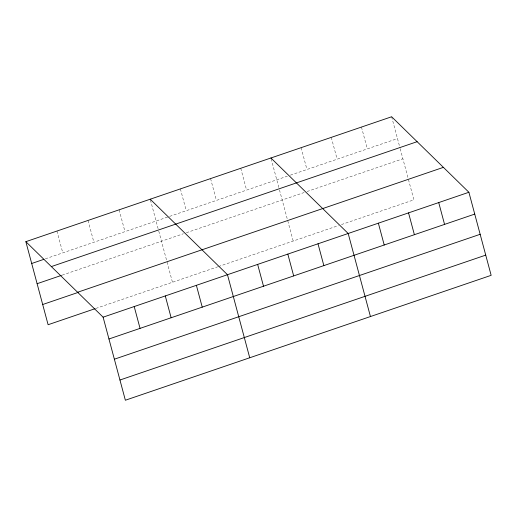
<?xml version="1.0" encoding="UTF-8"?>
<svg xmlns="http://www.w3.org/2000/svg" width="517" height="517" viewBox="0 0 517 517"><rect width="100%" height="100%" fill="white"/><g stroke="black" fill="none" stroke-linecap="round" stroke-linejoin="round"><path stroke-width="0.39" stroke-dasharray="2.58 1.94" d="M45.347 258.83L168.891 216.642M169.641 216.384L287.336 176.194M290.354 175.166L397.483 138.582M62.137 275.154L183.354 233.762M186.372 232.728L304.067 192.544M307.085 191.51L402.898 158.797M95.878 308.416L217.741 266.804M218.491 266.546L338.448 225.586M341.466 224.559L413.891 199.827L408.475 179.619M391.634 116.764L399.984 147.914M400.19 148.689L408.062 178.074M361.461 127.072L367.303 148.89M331.281 137.373L337.129 159.191M301.107 147.681L306.949 169.498M271.134 158.764L279.27 189.132M279.477 189.907L287.562 220.061M287.769 220.837L293.184 241.045M240.748 168.29L246.596 190.107M210.574 178.598L216.416 200.415M180.394 188.899L186.243 210.716M150.428 199.982L158.564 230.349M158.771 231.125L166.642 260.51M167.056 262.054L172.471 282.263M119.123 209.818L124.972 231.642M88.032 220.436L93.881 242.253M56.941 231.054L62.79 252.871"/><path stroke-width="0.78" d="M25.85 241.672L391.634 116.764L468.893 192.272L491.15 275.328L125.366 400.236L103.109 317.173L25.85 241.672L48.107 324.728L95.122 308.675M31.699 263.489L43.829 259.347M51.345 266.585L417.129 141.684M37.114 283.697L61.381 275.412M77.615 292.26L443.399 167.353M42.691 304.519L78.332 292.351M103.109 317.173L468.893 192.272M108.951 338.99L474.742 214.09M114.367 359.205L480.157 234.298M119.95 380.027L485.734 255.12M270.927 157.982L348.187 233.49L370.443 316.546M150.214 199.207L227.474 274.708L249.73 357.764M438.72 202.574L444.562 224.391M408.54 212.881L414.388 234.699M378.36 223.182L384.209 245M318.007 243.791L323.855 265.609M287.833 254.099L293.675 275.916M257.653 264.4L263.502 286.218M196.382 285.326L202.231 307.143M165.291 295.944L171.14 317.761M134.2 306.555L140.049 328.379"/></g></svg>
